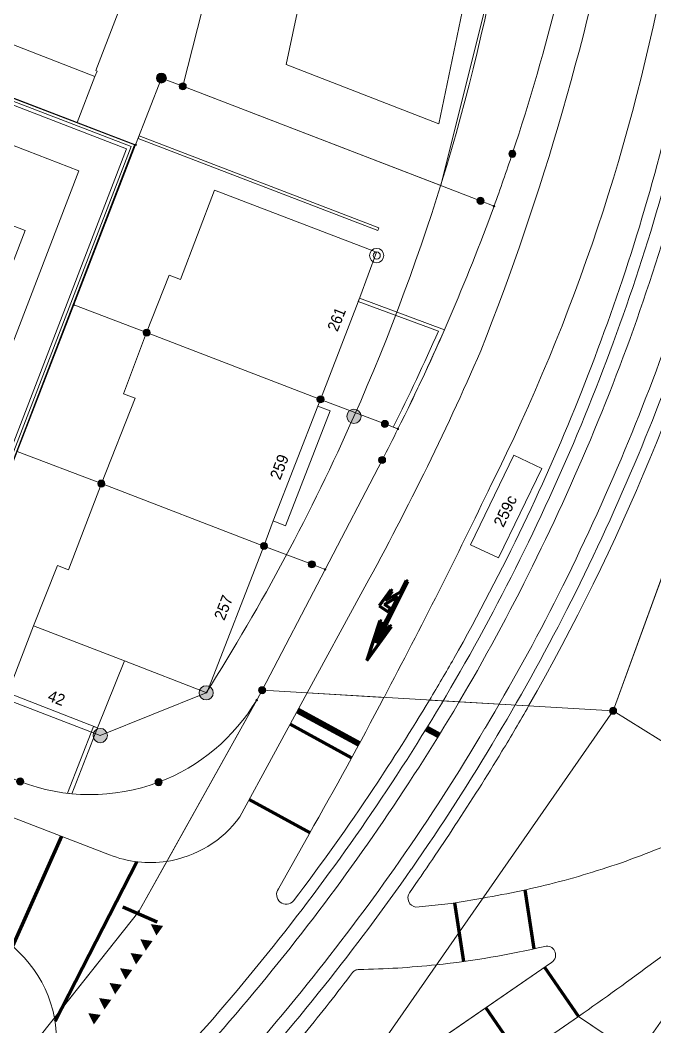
# Model space of a CAD drawing. Header units: metres. Extents: x 2683404 to 2684427, y 1250406 to 1251451.
# Drawn here: x 2683701.9 to 2683746.4, y 1250884.4 to 1250954.9 of the extents above; entities that cross this region are included whole.
import ezdxf

# ---------------------------------------------------------------- set-up
doc = ezdxf.new("R2010")
doc.units = ezdxf.units.M
doc.linetypes.add('AUSGEZOGEN', pattern=[0])
for name, color, linetype, lineweight in [('0__DEFAULT', 8, 'AUSGEZOGEN', 13), ('0__DEFAULT_1', 8, 'AUSGEZOGEN', 18), ('100__DAV-MARKIERUNG', 5, 'AUSGEZOGEN', 13), ('17__01973', 8, 'AUSGEZOGEN', 13), ('24__01225', 8, 'AUSGEZOGEN', 13), ('25__01221', 8, 'AUSGEZOGEN', 13), ('27__01236', 8, 'AUSGEZOGEN', 13), ('29__01211', 8, 'AUSGEZOGEN', 13), ('30__01234', 8, 'AUSGEZOGEN', 13), ('35__01219', 8, 'AUSGEZOGEN', 13), ('40__01653', 8, 'AUSGEZOGEN', 13), ('41__01657', 8, 'AUSGEZOGEN', 13), ('42__01651', 8, 'AUSGEZOGEN', 13), ('48__01611', 8, 'AUSGEZOGEN', 13), ('55__01313', 8, 'AUSGEZOGEN', 13), ('56__01321', 8, 'AUSGEZOGEN', 13), ('57__01323', 8, 'AUSGEZOGEN', 13), ('66__01334', 8, 'AUSGEZOGEN', 13), ('67__01311', 8, 'AUSGEZOGEN', 13), ('79__01161', 8, 'AUSGEZOGEN', 13), ('84__01940', 8, 'AUSGEZOGEN', 13), ('STANDARD', 7, 'AUSGEZOGEN', 13)]:
    doc.layers.add(name, color=color, linetype=linetype, lineweight=lineweight)
doc.styles.add('ARIAL', font='arial.ttf')

# ---------------------------------------------------------------- blocks, each defined once
blk = doc.blocks.new('COMPLEXOBJECT_0')
at = {"layer": '17__01973', "color": 8, "linetype": 'AUSGEZOGEN', "lineweight": 18, "transparency": 33554687}
for p in [(-2559.555, -316.718), (-2552.134, -313.727)]:
    blk.add_line(p, (-2552.134, -313.727), dxfattribs=at)
for centre, radius, start, end in [((-2677.035, -234.358), 147.967, 336.07389, 350.5881), ((-2677.135, -234.447), 148.022, 327.61569, 336.12112)]:
    blk.add_arc(centre, radius, start, end, dxfattribs=at)
blk = doc.blocks.new('COMPLEXOBJECT_12')
at = {"layer": '24__01225', "color": 8, "linetype": 'AUSGEZOGEN', "lineweight": 18, "transparency": 33554687}
for p, q in [((-2530.69, -275.986), (-2530.69, -275.986)), ((-2531.971, -279.646), (-2531.971, -279.646)), ((-2538.702, -295.247), (-2538.702, -295.247)), ((-2539.812, -297.427), (-2539.812, -297.427)), ((-2555.465, -319.987), (-2555.465, -319.987))]:
    blk.add_line(p, q, dxfattribs=at)
for points in [[(-2554.434, -256.01), (-2559.862, -270.155), (-2559.78, -270.189), (-2559.931, -270.561), (-2561.165, -273.78), (-2557.075, -275.348), (-2559.503, -281.627), (-2561.405, -286.548), (-2565.375, -296.818), (-2566.818, -300.549), (-2569.627, -299.453), (-2561.049, -277.174), (-2576.998, -271.021), (-2578.893, -275.906), (-2575.398, -277.265), (-2564.803, -281.346), (-2575.971, -310.374), (-2586.585, -306.314)], [(-2548.596, -314.232), (-2548.214, -313.547), (-2543.803, -305.087), (-2539.812, -297.427)]]:
    blk.add_lwpolyline(points, dxfattribs=at)
for centre, radius, start, end in [((-2670.119, -229.471), 146.983, 341.55069, 350.64861), ((-2677.026, -226.823), 154.373, 339.99033, 341.42958), ((-2670.097, -229.305), 147.013, 333.34954, 339.97521), ((-2663.542, -233.054), 139.474, 332.51349, 333.51846), ((-2560.283, -307.26), 13.608, 290.73277, 329.18127), ((-2560.252, -307.259), 13.599, 248.8131, 290.6081)]:
    blk.add_arc(centre, radius, start, end, dxfattribs=at)
blk = doc.blocks.new('COMPLEXOBJECT_22')
at = {"layer": '25__01221', "color": 8, "linetype": 'AUSGEZOGEN', "lineweight": 18, "transparency": 33554687}
for p, q in [((-2522.363, -282.966), (-2522.363, -282.966)), ((-2532.898, -289.784), (-2532.898, -289.784)), ((-2525.837, -292.646), (-2525.837, -292.646)), ((-2541.301, -306.823), (-2541.301, -306.823)), ((-2539.678, -314.046), (-2539.678, -314.046)), ((-2536.489, -314.231), (-2536.489, -314.231)), ((-2536.489, -314.231), (-2529.546, -314.637)), ((-2529.546, -314.637), (-2529.546, -314.637))]:
    blk.add_line(p, q, dxfattribs=at)
blk.add_lwpolyline([(-2541.301, -306.823), (-2545.057, -313.731), (-2539.678, -314.046)], dxfattribs=at)
for centre, radius, start, end in [((-2703.845, -222.074), 183.868, 338.39222, 349.45363), ((-2655.551, -237.487), 137.935, 333.45063, 349.62719), ((-2684.005, -232.229), 169.417, 342.57346, 346.08335), ((-2664.24, -237.774), 155.082, 330.28865, 344.54308), ((-2682.721, -230.88), 168.605, 338.51001, 342.00546), ((-2718.134, -209.024), 202.076, 331.05485, 336.44355), ((-2679.13, -231.142), 165.171, 334.6034, 338.13849), ((-2912.893, -116.5), 422.273, 332.10733, 334.37273), ((-2680.44, -229.57), 167.031, 330.69674, 334.30882), ((-2676.043, -230.441), 162.776, 329.01887, 330.20672)]:
    blk.add_arc(centre, radius, start, end, dxfattribs=at)
blk = doc.blocks.new('COMPLEXOBJECT_23')
at = {"layer": '25__01221', "color": 8, "linetype": 'AUSGEZOGEN', "lineweight": 18, "transparency": 33554687}
for p, q in [((-2554.898, -325.528), (-2548.596, -314.232)), ((-2555.465, -319.987), (-2555.465, -319.987)), ((-2558.897, -325.073), (-2558.897, -325.073)), ((-2554.898, -325.528), (-2554.898, -325.528))]:
    blk.add_line(p, q, dxfattribs=at)
blk.add_lwpolyline([(-2680.817, -278.051), (-2666.169, -283.697), (-2558.897, -325.073)], dxfattribs=at)
for centre, radius, start, end in [((-2560.283, -307.26), 13.608, 290.73277, 329.18127), ((-2560.252, -307.259), 13.599, 248.8131, 290.6081), ((-2556.053, -317.877), 7.738, 248.43529, 278.58249)]:
    blk.add_arc(centre, radius, start, end, dxfattribs=at)
blk = doc.blocks.new('COMPLEXOBJECT_24')
at = {"layer": '25__01221', "color": 8, "linetype": 'AUSGEZOGEN', "lineweight": 18, "transparency": 33554687}
for p, q in [((-2530.69, -275.986), (-2530.69, -275.986)), ((-2531.971, -279.646), (-2531.971, -279.646)), ((-2532.898, -289.784), (-2532.898, -289.784)), ((-2538.702, -295.247), (-2538.702, -295.247)), ((-2539.812, -297.427), (-2539.812, -297.427)), ((-2541.301, -306.823), (-2541.301, -306.823)), ((-2554.898, -325.528), (-2554.898, -325.528))]:
    blk.add_line(p, q, dxfattribs=at)
for points in [[(-2539.812, -297.427), (-2543.803, -305.087), (-2548.214, -313.547), (-2548.596, -314.232), (-2554.898, -325.528)], [(-2549.777, -322.414), (-2545.057, -313.731), (-2541.301, -306.823)]]:
    blk.add_lwpolyline(points, dxfattribs=at)
for centre, radius, start, end in [((-2670.119, -229.471), 146.983, 341.55069, 350.64861), ((-2703.845, -222.074), 183.868, 338.39222, 349.45363), ((-2677.026, -226.823), 154.373, 339.99033, 341.42958), ((-2670.097, -229.305), 147.013, 333.34954, 339.97521), ((-2718.134, -209.024), 202.076, 331.05485, 336.44355), ((-2663.542, -233.054), 139.474, 332.51349, 333.51846), ((-2556.051, -317.865), 7.749, 278.55207, 324.05419)]:
    blk.add_arc(centre, radius, start, end, dxfattribs=at)
blk = doc.blocks.new('COMPLEXOBJECT_25')
at = {"layer": '25__01221', "color": 8, "linetype": 'AUSGEZOGEN', "lineweight": 18, "transparency": 33554687}
for p, q in [((-2536.489, -314.231), (-2536.489, -314.231)), ((-2529.546, -314.637), (-2536.489, -314.231)), ((-2529.546, -314.637), (-2529.546, -314.637)), ((-2531.416, -317.824), (-2531.416, -317.824)), ((-2540.412, -320.427), (-2540.412, -320.427)), ((-2513.878, -321.528), (-2513.878, -321.528)), ((-2506.818, -327.346), (-2513.878, -321.528)), ((-2534.709, -323.03), (-2534.709, -323.03)), ((-2547.063, -327.445), (-2544.928, -323.615)), ((-2544.928, -323.615), (-2544.928, -323.615)), ((-2519.41, -324.215), (-2519.41, -324.215)), ((-2554.898, -325.528), (-2554.898, -325.528)), ((-2537.888, -327.727), (-2537.888, -327.727)), ((-2530.077, -327.59), (-2530.077, -327.59)), ((-2546.016, -328.29), (-2546.016, -328.29)), ((-2537.945, -328.352), (-2537.945, -328.352)), ((-2534.964, -328.471), (-2537.438, -328.732)), ((-2532.759, -328.107), (-2532.759, -328.107)), ((-2515.362, -328.44), (-2515.362, -328.44)), ((-2514.495, -328.469), (-2514.495, -328.469)), ((-2514.447, -329.247), (-2514.447, -329.247)), ((-2528.41, -331.482), (-2528.41, -331.482)), ((-2527.725, -331.786), (-2527.725, -331.786)), ((-2510.377, -331.356), (-2510.377, -331.356)), ((-2527.948, -332.608), (-2527.948, -332.608)), ((-2520.69, -332.525), (-2520.69, -332.525)), ((-2541.885, -333.313), (-2541.885, -333.313)), ((-2541.675, -333.159), (-2541.675, -333.159)), ((-2541.433, -333.102), (-2541.433, -333.102)), ((-2536.002, -332.771), (-2536.002, -332.771)), ((-2562.765, -336.477), (-2562.765, -336.477)), ((-2538.83, -345.193), (-2526.056, -336.392)), ((-2526.056, -336.392), (-2526.056, -336.392)), ((-2514.837, -336.93), (-2514.837, -336.93)), ((-2545.201, -337.537), (-2545.201, -337.537)), ((-2546.414, -338.997), (-2546.414, -338.997)), ((-2521.974, -339.138), (-2521.974, -339.138)), ((-2524.15, -342.373), (-2524.15, -342.373)), ((-2543.19, -343.108), (-2543.19, -343.108)), ((-2518.943, -342.728), (-2518.943, -342.728)), ((-2564.885, -343.914), (-2565.811, -359.345)), ((-2564.885, -343.914), (-2564.885, -343.914)), ((-2538.83, -345.193), (-2538.83, -345.193)), ((-2528.058, -348.803), (-2528.058, -348.803)), ((-2556.269, -349.626), (-2556.269, -349.626)), ((-2554.259, -351.348), (-2554.259, -351.348)), ((-2548.529, -352.214), (-2548.529, -352.214)), ((-2523.038, -358.56), (-2518.877, -351.889)), ((-2518.877, -351.889), (-2518.877, -351.889)), ((-2561.198, -354.58), (-2561.198, -354.58)), ((-2531.311, -355.062), (-2531.311, -355.062)), ((-2563.725, -357.146), (-2563.725, -357.146)), ((-2555.754, -357.929), (-2555.754, -357.929)), ((-2554.562, -357.427), (-2554.562, -357.427)), ((-2523.038, -358.56), (-2523.038, -358.56)), ((-2565.811, -359.345), (-2565.811, -359.345)), ((-2564.941, -360.291), (-2564.941, -360.291)), ((-2564.941, -360.291), (-2560.268, -361.683)), ((-2528.652, -361.767), (-2528.652, -361.767)), ((-2538.009, -368.056), (-2538.009, -368.056)), ((-2537.539, -368.626), (-2537.539, -368.626)), ((-2536.823, -368.177), (-2536.823, -368.177)), ((-2532.312, -369.106), (-2532.312, -369.106)), ((-2533.254, -371.934), (-2533.254, -371.934))]:
    blk.add_line(p, q, dxfattribs=at)
for points in [[(-2539.678, -314.046), (-2545.057, -313.731), (-2549.777, -322.414)], [(-2554.898, -325.528), (-2556.855, -329.037), (-2562.765, -336.477)], [(-2527.948, -332.608), (-2539.951, -340.877), (-2542.666, -342.747), (-2543.19, -343.108)], [(-2553.482, -357.103), (-2552.266, -356.158), (-2547.402, -352.379), (-2548.529, -352.214)], [(-2538.009, -368.056), (-2537.793, -367.107), (-2542.155, -366.34), (-2542.313, -367.282), (-2544.561, -369.682), (-2544.532, -370.146), (-2533.254, -371.934)]]:
    blk.add_lwpolyline(points, dxfattribs=at)
for centre, radius, start, end in [((-2797.074, -179.052), 290.647, 330.1729, 332.32464), ((-2672.72, -232.317), 158.962, 326.33828, 328.98179), ((-2670.061, -234.331), 161.845, 328.94327, 330.25143), ((-2698.196, -215.973), 195.421, 326.78196, 328.58811), ((-2666.227, -236.687), 151.135, 322.69178, 326.35289), ((-2538.935, -276.98), 51.111, 292.45755, 299.35594), ((-2556.051, -317.865), 7.749, 278.55207, 324.05419), ((-2695.316, -217.753), 192.036, 325.06314, 326.7554), ((-2542.322, -270.314), 58.569, 287.47343, 293.02912), ((-2542.348, -270.288), 58.601, 282.08698, 287.48989), ((-2546.527, -327.852), 0.673, 142.75372, 319.43451), ((-2537.358, -328.091), 0.642, 145.55272, 204.02536), ((-2551.647, -222.907), 106.882, 280.17876, 281.643), ((-2426.993, -401.778), 109.143, 137.00249, 139.8174), ((-2537.355, -328.093), 0.644, 203.68409, 262.61228), ((-2548.082, -242.146), 87.316, 278.64055, 280.10707), ((-2657.362, -148.749), 229.026, 306.63771, 308.31736), ((-2514.943, -328.885), 0.611, 42.86919, 133.2993), ((-2514.946, -328.887), 0.615, 324.19731, 42.86365), ((-2407.032, -418.782), 139.838, 140.18731, 143.38696), ((-2542.606, -270.873), 62.25, 276.08985, 283.18218), ((-2528.266, -332.082), 0.617, 28.64536, 103.49176), ((-2528.268, -332.08), 0.617, 301.17205, 28.47112), ((-2418.121, -409.746), 121.062, 139.64565, 143.02471), ((-2656.546, -149.663), 227.805, 304.94655, 306.61016), ((-2645.522, -255.368), 129.676, 320.6803, 323.05318), ((-2541.416, -333.733), 0.63, 114.32697, 138.1807), ((-2541.406, -333.758), 0.656, 92.33434, 114.17309), ((-2542.431, -272.013), 61.097, 270.93555, 276.03976), ((-2406.414, -419.27), 140.625, 143.37768, 145.26176), ((-2571.231, -338.084), 8.617, 317.42855, 10.74987), ((-2417.152, -410.461), 122.267, 143.02992, 146.35972), ((-2654.019, -248.363), 140.689, 319.89294, 320.66597), ((-2632.936, -266.057), 113.165, 319.28509, 319.86836), ((-2404.656, -420.4), 142.713, 145.29088, 146.85618), ((-2643.255, -257.404), 126.631, 316.67983, 319.36298), ((-2432.596, -402.42), 109.488, 146.74059, 150.67894), ((-2402.975, -543.017), 244.18, 125.0456, 128.28397), ((-2512.206, -347.298), 8.141, 145.85404, 169.92902), ((-2858.09, -54.068), 422.433, 315.60066, 316.60654), ((-2417.706, -522.913), 215.071, 124.27628, 125.84341), ((-2512.197, -347.299), 8.15, 169.92795, 192.96001), ((-2421.162, -517.92), 208.999, 125.87677, 127.54703), ((-2432.941, -402.213), 109.087, 150.68489, 154.39046), ((-2857.234, -55.109), 421.094, 314.6695, 315.62037), ((-2512.182, -347.161), 8.197, 193.88154, 215.23123), ((-2403.494, -542.282), 243.282, 128.29544, 131.57689), ((-2431.813, -484.526), 183.375, 134.8761, 136.00138), ((-2426.627, -406.739), 116.744, 153.72707, 157.20993), ((-2440.869, -475.778), 170.784, 136.00216, 137.01904), ((-2550.667, -368.45), 11.691, 103.93526, 109.46323), ((-2480.345, -453.196), 121.5, 128.36367, 131.13252), ((-2550.747, -368.152), 11.383, 109.58122, 116.09468), ((-2522.749, -365.584), 7.029, 92.35782, 147.11656), ((-2427.104, -406.626), 116.261, 157.1701, 160.68802), ((-2493.802, -383.729), 41.193, 147.78139, 159.20724), ((-2537.409, -368.04), 0.6, 181.52157, 257.49378), ((-2537.408, -368.04), 0.601, 257.36836, 346.81488), ((-2487.149, -385.721), 48.123, 159.80244, 163.35197)]:
    blk.add_arc(centre, radius, start, end, dxfattribs=at)
blk = doc.blocks.new('COMPLEXOBJECT_26')
at = {"layer": '27__01236', "color": 8, "linetype": 'AUSGEZOGEN', "lineweight": 18, "transparency": 33554687}
for p, q in [((-2520.69, -332.525), (-2520.69, -332.525)), ((-2526.056, -336.392), (-2526.056, -336.392)), ((-2526.056, -336.392), (-2521.974, -339.138))]:
    blk.add_line(p, q, dxfattribs=at)
for centre, radius, start, end in [((-2657.362, -148.749), 229.026, 306.63771, 308.31736), ((-2514.943, -328.885), 0.611, 42.86919, 133.2993), ((-2514.946, -328.887), 0.615, 324.19731, 42.86365), ((-2407.032, -418.782), 139.838, 140.18731, 143.38696), ((-2656.546, -149.663), 227.805, 304.94655, 306.61016), ((-2406.414, -419.27), 140.625, 143.37768, 145.26176)]:
    blk.add_arc(centre, radius, start, end, dxfattribs=at)
blk = doc.blocks.new('COMPLEXOBJECT_27')
at = {"layer": '27__01236', "color": 8, "linetype": 'AUSGEZOGEN', "lineweight": 18, "transparency": 33554687}
for p, q in [((-2528.41, -331.482), (-2528.41, -331.482)), ((-2527.725, -331.786), (-2527.725, -331.786)), ((-2539.951, -340.877), (-2527.948, -332.608)), ((-2527.948, -332.608), (-2527.948, -332.608)), ((-2541.885, -333.313), (-2541.885, -333.313)), ((-2541.675, -333.159), (-2541.675, -333.159)), ((-2541.433, -333.102), (-2541.433, -333.102)), ((-2536.002, -332.771), (-2536.002, -332.771)), ((-2545.201, -337.537), (-2545.201, -337.537)), ((-2545.201, -337.537), (-2539.951, -340.877))]:
    blk.add_line(p, q, dxfattribs=at)
for centre, radius, start, end in [((-2542.606, -270.873), 62.25, 276.08985, 283.18218), ((-2528.266, -332.082), 0.617, 28.64536, 103.49176), ((-2528.268, -332.08), 0.617, 301.17205, 28.47112), ((-2645.522, -255.368), 129.676, 320.6803, 323.05318), ((-2541.416, -333.733), 0.63, 114.32697, 138.1807), ((-2541.406, -333.758), 0.656, 92.33434, 114.17309), ((-2542.431, -272.013), 61.097, 270.93555, 276.03976)]:
    blk.add_arc(centre, radius, start, end, dxfattribs=at)
blk = doc.blocks.new('COMPLEXOBJECT_28')
at = {"layer": '25__01221', "color": 8, "linetype": 'AUSGEZOGEN', "lineweight": 18, "transparency": 33554687}
for p, q in [((-2521.974, -339.138), (-2521.974, -339.138)), ((-2538.83, -345.193), (-2538.83, -345.193)), ((-2528.058, -348.803), (-2528.058, -348.803)), ((-2548.529, -352.214), (-2548.529, -352.214)), ((-2531.311, -355.062), (-2531.311, -355.062)), ((-2555.754, -357.929), (-2555.754, -357.929)), ((-2554.562, -357.427), (-2554.562, -357.427)), ((-2538.009, -368.056), (-2538.009, -368.056)), ((-2537.539, -368.626), (-2537.539, -368.626)), ((-2536.823, -368.177), (-2536.823, -368.177))]:
    blk.add_line(p, q, dxfattribs=at)
for points in [[(-2521.974, -339.138), (-2526.056, -336.392), (-2538.83, -345.193)], [(-2548.529, -352.214), (-2547.402, -352.379), (-2552.266, -356.158), (-2553.482, -357.103)], [(-2560.268, -361.683), (-2556.821, -362.71), (-2547.234, -369.717), (-2544.532, -370.146), (-2544.561, -369.682), (-2542.313, -367.282), (-2542.155, -366.34), (-2537.793, -367.107), (-2538.009, -368.056)]]:
    blk.add_lwpolyline(points, dxfattribs=at)
for centre, radius, start, end in [((-2404.656, -420.4), 142.713, 145.29088, 146.85618), ((-2432.596, -402.42), 109.488, 146.74059, 150.67894), ((-2417.706, -522.913), 215.071, 124.27628, 125.84341), ((-2421.162, -517.92), 208.999, 125.87677, 127.54703), ((-2432.941, -402.213), 109.087, 150.68489, 154.39046), ((-2426.627, -406.739), 116.744, 153.72707, 157.20993), ((-2550.667, -368.45), 11.691, 103.93526, 109.46323), ((-2480.345, -453.196), 121.5, 128.36367, 131.13252), ((-2550.747, -368.152), 11.383, 109.58122, 116.09468), ((-2427.104, -406.626), 116.261, 157.1701, 160.68802), ((-2537.409, -368.04), 0.6, 181.52157, 257.49378), ((-2537.408, -368.04), 0.601, 257.36836, 346.81488)]:
    blk.add_arc(centre, radius, start, end, dxfattribs=at)
blk = doc.blocks.new('COMPLEXOBJECT_35')
at = {"layer": '25__01221', "color": 8, "linetype": 'AUSGEZOGEN', "lineweight": 18, "transparency": 33554687}
for p, q in [((-2522.363, -282.966), (-2522.363, -282.966)), ((-2525.837, -292.646), (-2525.837, -292.646)), ((-2539.678, -314.046), (-2539.678, -314.046)), ((-2536.489, -314.231), (-2536.489, -314.231)), ((-2540.412, -320.427), (-2540.412, -320.427)), ((-2544.928, -323.615), (-2547.063, -327.445)), ((-2544.928, -323.615), (-2544.928, -323.615)), ((-2547.063, -327.445), (-2547.063, -327.445)), ((-2546.016, -328.29), (-2546.016, -328.29))]:
    blk.add_line(p, q, dxfattribs=at)
for centre, radius, start, end in [((-2655.551, -237.487), 137.935, 333.45063, 349.62719), ((-2684.005, -232.229), 169.417, 342.57346, 346.08335), ((-2682.721, -230.88), 168.605, 338.51001, 342.00546), ((-2679.13, -231.142), 165.171, 334.6034, 338.13849), ((-2912.893, -116.5), 422.273, 332.10733, 334.37273), ((-2680.44, -229.57), 167.031, 330.69674, 334.30882), ((-2676.043, -230.441), 162.776, 329.01887, 330.20672), ((-2797.074, -179.052), 290.647, 330.1729, 332.32464), ((-2672.72, -232.317), 158.962, 326.33828, 328.98179), ((-2666.227, -236.687), 151.135, 322.69178, 326.35289), ((-2546.527, -327.852), 0.673, 142.75372, 319.43451)]:
    blk.add_arc(centre, radius, start, end, dxfattribs=at)
blk = doc.blocks.new('COMPLEXOBJECT_41')
at = {"layer": '25__01221', "color": 8, "linetype": 'AUSGEZOGEN', "lineweight": 18, "transparency": 33554687}
for p, q in [((-2558.897, -325.073), (-2558.897, -325.073)), ((-2554.898, -325.528), (-2554.898, -325.528)), ((-2562.765, -336.477), (-2562.765, -336.477))]:
    blk.add_line(p, q, dxfattribs=at)
for points in [[(-2558.897, -325.073), (-2666.169, -283.697), (-2680.817, -278.051)], [(-2562.765, -336.477), (-2556.855, -329.037), (-2554.898, -325.528)]]:
    blk.add_lwpolyline(points, dxfattribs=at)
for centre, radius, start, end in [((-2556.053, -317.877), 7.738, 248.43529, 278.58249), ((-2571.233, -338.085), 8.619, 10.75459, 67.02077)]:
    blk.add_arc(centre, radius, start, end, dxfattribs=at)
blk = doc.blocks.new('COMPLEXOBJECT_42')
at = {"layer": '25__01221', "color": 8, "linetype": 'AUSGEZOGEN', "lineweight": 18, "transparency": 33554687}
for p, q in [((-2529.546, -314.637), (-2529.546, -314.637)), ((-2531.416, -317.824), (-2531.416, -317.824)), ((-2534.709, -323.03), (-2534.709, -323.03)), ((-2537.888, -327.727), (-2537.888, -327.727)), ((-2530.077, -327.59), (-2530.077, -327.59)), ((-2537.945, -328.352), (-2537.945, -328.352)), ((-2537.438, -328.732), (-2534.964, -328.471)), ((-2532.759, -328.107), (-2532.759, -328.107)), ((-2537.438, -328.732), (-2537.438, -328.732))]:
    blk.add_line(p, q, dxfattribs=at)
blk.add_lwpolyline([(-2513.878, -321.528), (-2516.271, -319.556), (-2523.632, -314.982), (-2518.69, -301.445)], dxfattribs=at)
for centre, radius, start, end in [((-2664.24, -237.774), 155.082, 330.28865, 344.54308), ((-2670.061, -234.331), 161.845, 328.94327, 330.25143), ((-2698.196, -215.973), 195.421, 326.78196, 328.58811), ((-2695.316, -217.753), 192.036, 325.06314, 326.7554), ((-2542.322, -270.314), 58.569, 287.47343, 293.02912), ((-2542.348, -270.288), 58.601, 282.08698, 287.48989), ((-2537.358, -328.091), 0.642, 145.55272, 204.02536), ((-2551.647, -222.907), 106.882, 280.17876, 281.643), ((-2537.355, -328.093), 0.644, 203.68409, 262.61228), ((-2548.082, -242.146), 87.316, 278.64055, 280.10707)]:
    blk.add_arc(centre, radius, start, end, dxfattribs=at)
blk = doc.blocks.new('COMPLEXOBJECT_49')
at = {"layer": '25__01221', "color": 8, "linetype": 'AUSGEZOGEN', "lineweight": 18, "transparency": 33554687}
blk.add_line((-2562.765, -336.477), (-2562.765, -336.477), dxfattribs=at)
for centre, radius, start, end in [((-2571.233, -338.085), 8.619, 10.75459, 67.02077), ((-2571.231, -338.084), 8.617, 317.42855, 10.74987)]:
    blk.add_arc(centre, radius, start, end, dxfattribs=at)
blk = doc.blocks.new('COMPLEXOBJECT_50')
at = {"layer": '30__01234', "color": 8, "linetype": 'AUSGEZOGEN', "lineweight": 18, "transparency": 33554687}
for points in [[(-2561.165, -273.78), (-2559.931, -270.561), (-2571.698, -265.998), (-2571.589, -265.676), (-2571.519, -265.701), (-2566.135, -251.541), (-2566.199, -251.521), (-2566.006, -251.075), (-2564.874, -247.765), (-2564.392, -247.973), (-2557.324, -250.697), (-2554.184, -239.397), (-2542.463, -235.776), (-2546.322, -223.447)], [(-2570.77, -248.468), (-2584.241, -283.528), (-2591.633, -302.753), (-2590.698, -303.106), (-2591.228, -304.482), (-2590.237, -304.865), (-2590.177, -304.691), (-2580.534, -279.71), (-2576.887, -281.13), (-2575.398, -277.265), (-2578.893, -275.906), (-2576.998, -271.021), (-2561.049, -277.174), (-2569.627, -299.453), (-2566.818, -300.549), (-2565.375, -296.818), (-2561.405, -286.548), (-2559.503, -281.627), (-2557.075, -275.348), (-2561.165, -273.78)]]:
    blk.add_lwpolyline(points, dxfattribs=at)
blk = doc.blocks.new('COMPLEXOBJECT_77')
at = {"layer": '24__01225', "color": 8, "linetype": 'AUSGEZOGEN', "lineweight": 18, "transparency": 33554687}
blk.add_lwpolyline([(-2518.69, -301.445), (-2523.632, -314.982), (-2516.271, -319.556), (-2489.335, -296.123), (-2491.314, -293.773), (-2492.064, -293.503), (-2487.854, -289.843)], dxfattribs=at)
blk = doc.blocks.new('COMPLEXOBJECT_82')
at = {"layer": '48__01611', "color": 8, "linetype": 'AUSGEZOGEN', "lineweight": 18, "transparency": 33554687}
blk.add_line((-2555.465, -319.987), (-2555.465, -319.987), dxfattribs=at)
blk.add_lwpolyline([(-2567.095, -341.927), (-2556.855, -329.037), (-2548.596, -314.232)], dxfattribs=at)
for centre, radius, start, end in [((-2560.274, -307.271), 13.595, 290.71372, 329.20031), ((-2560.252, -307.259), 13.599, 248.8131, 290.6081)]:
    blk.add_arc(centre, radius, start, end, dxfattribs=at)
blk = doc.blocks.new('COMPLEXOBJECT_83')
at = {"layer": '48__01611', "color": 8, "linetype": 'AUSGEZOGEN', "lineweight": 18, "transparency": 33554687}
for p, q in [((-2573.126, -316.878), (-2565.166, -319.938)), ((-2555.465, -319.987), (-2555.465, -319.987))]:
    blk.add_line(p, q, dxfattribs=at)
blk.add_lwpolyline([(-2548.596, -314.232), (-2548.214, -313.547), (-2543.803, -305.087), (-2544.733, -304.727), (-2548.084, -303.447), (-2559.475, -299.078), (-2565.375, -296.818), (-2572.764, -315.917), (-2573.126, -316.878)], dxfattribs=at)
for centre, radius, start, end in [((-2560.274, -307.271), 13.595, 290.71372, 329.20031), ((-2560.252, -307.259), 13.599, 248.8131, 290.6081)]:
    blk.add_arc(centre, radius, start, end, dxfattribs=at)
blk = doc.blocks.new('COMPLEXOBJECT_84')
at = {"layer": '48__01611', "color": 8, "linetype": 'AUSGEZOGEN', "lineweight": 18, "transparency": 33554687}
for p, q in [((-2530.69, -275.986), (-2530.69, -275.986)), ((-2531.971, -279.646), (-2531.971, -279.646)), ((-2538.702, -295.247), (-2538.702, -295.247)), ((-2539.812, -297.427), (-2543.803, -305.087)), ((-2539.812, -297.427), (-2539.812, -297.427))]:
    blk.add_line(p, q, dxfattribs=at)
blk.add_lwpolyline([(-2543.803, -305.087), (-2548.214, -313.547), (-2523.632, -314.982), (-2518.69, -301.445)], dxfattribs=at)
for centre, radius, start, end in [((-2670.119, -229.471), 146.983, 341.55069, 350.64861), ((-2677.026, -226.823), 154.373, 339.99033, 341.42958), ((-2670.097, -229.305), 147.013, 333.34954, 339.97521), ((-2663.542, -233.054), 139.474, 332.51349, 333.51846)]:
    blk.add_arc(centre, radius, start, end, dxfattribs=at)
blk = doc.blocks.new('COMPLEXOBJECT_86')
at = {"layer": '48__01611', "color": 8, "linetype": 'AUSGEZOGEN', "lineweight": 18, "transparency": 33554687}
for p, q in [((-2527.534, -365.787), (-2527.534, -365.787)), ((-2530.774, -372.327), (-2530.774, -372.327))]:
    blk.add_line(p, q, dxfattribs=at)
for points in [[(-2527.534, -365.787), (-2526.074, -363.427), (-2515.282, -346.126), (-2504.66, -329.125), (-2516.271, -319.556), (-2523.632, -314.982), (-2556.821, -362.71)], [(-2556.821, -362.71), (-2547.234, -369.717), (-2530.774, -372.327)]]:
    blk.add_lwpolyline(points, dxfattribs=at)
blk.add_arc((-2496.212, -385.377), 36.944, 147.97679, 159.31439, dxfattribs=at)
blk = doc.blocks.new('COMPLEXOBJECT_93')
at = {"layer": '48__01611', "color": 8, "linetype": 'AUSGEZOGEN', "lineweight": 18, "transparency": 33554687}
for q in [(-2523.632, -314.982), (-2518.69, -301.445)]:
    blk.add_line((-2518.69, -301.445), q, dxfattribs=at)
blk.add_lwpolyline([(-2523.632, -314.982), (-2516.271, -319.556), (-2489.335, -296.123), (-2491.314, -293.773), (-2492.064, -293.503), (-2496.836, -291.824), (-2513.028, -286.115)], dxfattribs=at)
blk.add_arc((-2677.239, -234.176), 172.229, 337.00942, 342.44806, dxfattribs=at)
blk = doc.blocks.new('COMPLEXOBJECT_94')
at = {"layer": '48__01611', "color": 8, "linetype": 'AUSGEZOGEN', "lineweight": 18, "transparency": 33554687}
for p, q in [((-2525.089, -253.354), (-2522.613, -238.236)), ((-2525.089, -253.354), (-2525.089, -253.354)), ((-2530.69, -275.986), (-2530.69, -275.986))]:
    blk.add_line(p, q, dxfattribs=at)
blk.add_lwpolyline([(-2522.613, -238.236), (-2527.561, -237.424), (-2540.813, -235.266), (-2542.463, -235.776), (-2554.184, -239.397), (-2557.324, -250.697), (-2549.323, -253.777), (-2553.774, -271.257), (-2532.915, -279.273), (-2531.971, -279.646)], dxfattribs=at)
for centre, radius, start, end in [((-2670.119, -229.471), 146.983, 341.55069, 350.64861), ((-2677.026, -226.823), 154.373, 339.99033, 341.42958)]:
    blk.add_arc(centre, radius, start, end, dxfattribs=at)
blk = doc.blocks.new('COMPLEXOBJECT_97')
at = {"layer": '48__01611', "color": 8, "linetype": 'AUSGEZOGEN', "lineweight": 18, "transparency": 33554687}
for p, q in [((-2531.971, -279.646), (-2532.915, -279.273)), ((-2531.971, -279.646), (-2531.971, -279.646)), ((-2538.702, -295.247), (-2538.702, -295.247))]:
    blk.add_line(p, q, dxfattribs=at)
blk.add_lwpolyline([(-2532.915, -279.273), (-2553.774, -271.257), (-2555.274, -270.677), (-2557.075, -275.348), (-2561.405, -286.548), (-2556.304, -288.508), (-2544.123, -293.177), (-2539.612, -294.897), (-2538.702, -295.247)], dxfattribs=at)
blk.add_arc((-2670.097, -229.305), 147.013, 333.34954, 339.97521, dxfattribs=at)
blk = doc.blocks.new('COMPLEXOBJECT_98')
at = {"layer": '48__01611', "color": 8, "linetype": 'AUSGEZOGEN', "lineweight": 18, "transparency": 33554687}
blk.add_line((-2538.702, -295.247), (-2538.702, -295.247), dxfattribs=at)
blk.add_lwpolyline([(-2538.702, -295.247), (-2539.612, -294.897), (-2544.123, -293.177), (-2556.304, -288.508), (-2561.405, -286.548), (-2565.375, -296.818), (-2559.475, -299.078), (-2548.084, -303.447), (-2544.733, -304.727), (-2543.803, -305.087), (-2539.812, -297.427)], dxfattribs=at)
blk.add_arc((-2663.542, -233.054), 139.474, 332.51349, 333.51846, dxfattribs=at)
blk = doc.blocks.new('COMPLEXOBJECT_114')
at = {"layer": '48__01611', "color": 8, "linetype": 'AUSGEZOGEN', "lineweight": 18, "transparency": 33554687}
blk.add_lwpolyline([(-2556.821, -362.71), (-2523.632, -314.982), (-2548.214, -313.547), (-2548.596, -314.232), (-2556.855, -329.037), (-2567.095, -341.927)], dxfattribs=at)
blk = doc.blocks.new('COMPLEXOBJECT_130')
at = {"layer": '55__01313', "color": 8, "linetype": 'AUSGEZOGEN', "lineweight": 18, "transparency": 33554687}
for p, q in [((-2535.87, -288.41), (-2535.87, -288.41)), ((-2539.03, -295.121), (-2539.03, -295.121)), ((-2539.03, -295.121), (-2538.702, -295.247))]:
    blk.add_line(p, q, dxfattribs=at)
blk.add_lwpolyline([(-2535.441, -288.303), (-2541.392, -286.098), (-2541.483, -286.331), (-2535.87, -288.41)], dxfattribs=at)
for centre, radius, start, end in [((-2669.933, -229.381), 146.833, 333.34765, 336.34153), ((-2671.811, -228.5), 148.557, 333.35512, 336.21632)]:
    blk.add_arc(centre, radius, start, end, dxfattribs=at)
blk = doc.blocks.new('HFP3_C14__W1__S0_')
at = {"layer": '0__DEFAULT', "color": 8, "linetype": 'AUSGEZOGEN', "lineweight": 18, "transparency": 33554687}
for radius in [10000, 5000]:
    blk.add_circle((0, 0), radius, dxfattribs=at)
blk = doc.blocks.new('COMPLEXOBJECT_133')
at = {"layer": '84__01940', "color": 8, "linetype": 'AUSGEZOGEN', "lineweight": 18, "transparency": 33554687}
blk.add_lwpolyline([(-2498.752, -192.01), (-2501.939, -211.271), (-2498.999, -211.761), (-2503.789, -240.758), (-2522.613, -238.236), (-2527.561, -237.424), (-2540.813, -235.266), (-2542.463, -235.776), (-2554.184, -239.397), (-2557.324, -250.697), (-2549.323, -253.777), (-2553.774, -271.257), (-2555.274, -270.677), (-2557.075, -275.348), (-2561.405, -286.548), (-2565.375, -296.818), (-2572.764, -315.917), (-2573.126, -316.878), (-2580.957, -326.702), (-2570.126, -330.868)], dxfattribs=at)
blk = doc.blocks.new('COMPLEXOBJECT_143')
at = {"layer": '66__01334', "color": 8, "linetype": 'AUSGEZOGEN', "lineweight": 18, "transparency": 33554687}
for p, q in [((-2537.764, -326.08), (-2537.763, -326.079)), ((-2537.764, -326.08), (-2537.764, -326.08)), ((-2537.763, -326.079), (-2537.763, -326.079)), ((-2543.853, -334.23), (-2543.853, -334.23))]:
    blk.add_line(p, q, dxfattribs=at)
for centre, radius, start, end in [((-2663.234, -238.765), 152.862, 325.16665, 329.33869), ((-2675.332, -229.651), 167.999, 321.50119, 324.97142), ((-2660.251, -241.666), 148.717, 317.28247, 321.50698)]:
    blk.add_arc(centre, radius, start, end, dxfattribs=at)
blk = doc.blocks.new('COMPLEXOBJECT_144')
at = {"layer": '66__01334', "color": 8, "linetype": 'AUSGEZOGEN', "lineweight": 18, "transparency": 33554687}
for p, q in [((-2538.583, -325.507), (-2538.583, -325.507)), ((-2544.636, -333.608), (-2544.636, -333.608))]:
    blk.add_line(p, q, dxfattribs=at)
for centre, radius, start, end in [((-2663.234, -238.765), 151.862, 325.16697, 329.33869), ((-2675.332, -229.651), 166.999, 321.50115, 324.97113), ((-2660.251, -241.666), 147.717, 317.28307, 321.50698)]:
    blk.add_arc(centre, radius, start, end, dxfattribs=at)
blk = doc.blocks.new('COMPLEXOBJECT_145')
at = {"layer": '66__01334', "color": 8, "linetype": 'AUSGEZOGEN', "lineweight": 18, "transparency": 33554687}
for p, q in [((-2552.111, -337.074), (-2552.111, -337.074)), ((-2559.899, -345.598), (-2559.899, -345.598)), ((-2572.638, -359.725), (-2572.637, -359.724)), ((-2572.638, -359.725), (-2572.638, -359.725)), ((-2572.637, -359.724), (-2572.637, -359.724)), ((-2578.875, -367.419), (-2578.875, -367.419))]:
    blk.add_line(p, q, dxfattribs=at)
for centre, radius, start, end in [((-2671.803, -232.319), 159.059, 318.80737, 322.61459), ((-2887.774, -38.214), 449.43, 316.84753, 318.31948), ((-2008.423, -863.521), 756.551, 136.797048, 137.489112), ((-2414.647, -491.883), 205.977, 137.33757, 140.08745), ((-2274.989, -607.388), 387.21, 140.2374, 141.70301), ((-6819.097, 2985.069), 5405.429, 321.598581, 321.668708)]:
    blk.add_arc(centre, radius, start, end, dxfattribs=at)
blk = doc.blocks.new('COMPLEXOBJECT_147')
at = {"layer": '66__01334', "color": 8, "linetype": 'AUSGEZOGEN', "lineweight": 18, "transparency": 33554687}
for p, q in [((-2539.497, -320.581), (-2539.498, -320.582)), ((-2539.498, -320.582), (-2539.498, -320.582)), ((-2539.497, -320.581), (-2539.497, -320.581))]:
    blk.add_line(p, q, dxfattribs=at)
for centre, radius, start, end in [((-2662.508, -238.735), 147.751, 326.36193, 330.42378), ((-2665.134, -237.361), 150.699, 322.59842, 326.47972)]:
    blk.add_arc(centre, radius, start, end, dxfattribs=at)
blk = doc.blocks.new('COMPLEXOBJECT_148')
at = {"layer": '66__01334', "color": 8, "linetype": 'AUSGEZOGEN', "lineweight": 18, "transparency": 33554687}
for p, q in [((-2551.361, -337.736), (-2551.363, -337.738)), ((-2551.36, -337.734), (-2551.361, -337.736)), ((-2551.36, -337.734), (-2551.36, -337.734)), ((-2559.17, -346.282), (-2559.17, -346.282)), ((-2559.169, -346.282), (-2559.17, -346.282)), ((-2565.378, -352.973), (-2565.379, -352.974)), ((-2565.379, -352.974), (-2565.379, -352.974)), ((-2571.869, -360.365), (-2571.869, -360.365)), ((-2578.09, -368.039), (-2578.09, -368.039)), ((-2578.09, -368.039), (-2578.09, -368.039)), ((-2578.09, -368.039), (-2578.09, -368.039))]:
    blk.add_line(p, q, dxfattribs=at)
for centre, radius, start, end in [((-2671.803, -232.319), 160.059, 318.8066, 322.61459), ((-2887.774, -38.214), 450.43, 316.8475, 318.31975), ((-2008.423, -863.521), 755.551, 136.797032, 137.489163), ((-2414.647, -491.883), 204.977, 137.33738, 140.08726), ((-2274.989, -607.388), 386.21, 140.2375, 141.70301), ((-6819.097, 2985.069), 5406.429, 321.598581, 321.668711)]:
    blk.add_arc(centre, radius, start, end, dxfattribs=at)
blk = doc.blocks.new('COMPLEXOBJECT_150')
at = {"layer": '66__01334', "color": 8, "linetype": 'AUSGEZOGEN', "lineweight": 18, "transparency": 33554687}
for centre, radius, start, end in [((-2662.508, -238.735), 148.751, 326.36213, 330.42378), ((-2665.134, -237.361), 151.699, 322.59842, 326.47953)]:
    blk.add_arc(centre, radius, start, end, dxfattribs=at)
blk = doc.blocks.new('COMPLEXOBJECT_151')
at = {"layer": '66__01334', "color": 8, "linetype": 'AUSGEZOGEN', "lineweight": 18, "transparency": 33554687}
blk.add_line((-2522.799, -296.721), (-2522.799, -296.721), dxfattribs=at)
for centre, radius, start, end in [((-2671.974, -234.629), 161.581, 337.40112, 341.13953), ((-2681.851, -229.839), 172.541, 333.49017, 337.19307), ((-2666.586, -236.325), 155.99, 329.19586, 333.11918)]:
    blk.add_arc(centre, radius, start, end, dxfattribs=at)
blk = doc.blocks.new('COMPLEXOBJECT_153')
at = {"layer": '66__01334', "color": 8, "linetype": 'AUSGEZOGEN', "lineweight": 18, "transparency": 33554687}
for p, q in [((-2518.122, -287.185), (-2518.122, -287.185)), ((-2518.122, -287.186), (-2518.122, -287.185)), ((-2518.122, -287.186), (-2518.122, -287.186)), ((-2521.877, -297.106), (-2521.877, -297.106)), ((-2521.877, -297.108), (-2521.877, -297.106)), ((-2521.877, -297.108), (-2521.877, -297.108)), ((-2526.558, -307.304), (-2526.557, -307.303)), ((-2526.558, -307.304), (-2526.558, -307.304)), ((-2526.557, -307.303), (-2526.557, -307.301))]:
    blk.add_line(p, q, dxfattribs=at)
for centre, radius, start, end in [((-2661.11, -238.456), 151.063, 341.18121, 346.87432), ((-2671.974, -234.629), 162.581, 337.4008, 341.13959), ((-2681.851, -229.839), 173.541, 333.48964, 337.19337), ((-2666.586, -236.325), 156.99, 329.19586, 333.11977)]:
    blk.add_arc(centre, radius, start, end, dxfattribs=at)
blk = doc.blocks.new('COMPLEXOBJECT_154')
at = {"layer": '66__01334', "color": 8, "linetype": 'AUSGEZOGEN', "lineweight": 18, "transparency": 33554687}
for centre, radius, start, end in [((-2676.949, -234.139), 162.965, 343.1325, 346.99697), ((-2662.508, -238.091), 148, 338.734, 342.97452)]:
    blk.add_arc(centre, radius, start, end, dxfattribs=at)
blk = doc.blocks.new('COMPLEXOBJECT_155')
at = {"layer": '66__01334', "color": 8, "linetype": 'AUSGEZOGEN', "lineweight": 18, "transparency": 33554687}
blk.add_line((-2528.968, -301.938), (-2528.968, -301.938), dxfattribs=at)
blk.add_line((-2528.968, -301.938), (-2528.968, -301.938), dxfattribs=at)
blk.add_line((-2528.968, -301.938), (-2528.968, -301.938), dxfattribs=at)
for centre, radius, start, end in [((-2667.437, -236.233), 153.267, 334.61515, 338.75466), ((-2665.099, -237.537), 150.596, 330.51372, 334.6821)]:
    blk.add_arc(centre, radius, start, end, dxfattribs=at)
blk = doc.blocks.new('COMPLEXOBJECT_156')
at = {"layer": '66__01334', "color": 8, "linetype": 'AUSGEZOGEN', "lineweight": 18, "transparency": 33554687}
blk.add_arc((-2662.508, -238.091), 149, 338.734, 342.97478, dxfattribs=at)
blk = doc.blocks.new('COMPLEXOBJECT_157')
at = {"layer": '66__01334', "color": 8, "linetype": 'AUSGEZOGEN', "lineweight": 18, "transparency": 33554687}
blk.add_line((-2528.064, -302.366), (-2528.064, -302.366), dxfattribs=at)
for centre, radius, start, end in [((-2667.437, -236.233), 154.267, 334.61526, 338.75466), ((-2665.099, -237.537), 151.596, 330.51372, 334.68199)]:
    blk.add_arc(centre, radius, start, end, dxfattribs=at)
blk = doc.blocks.new('EYYYMANN', base_point=(2679.73, 1246.518))
at = {"layer": 'STANDARD', "linetype": 'AUSGEZOGEN', "lineweight": -3, "transparency": 33554687}
blk.add_hatch(color=7, dxfattribs=at).paths.add_polyline_path([(0.268, 1246517.887), (0.225, 1246517.93), (0.175, 1246517.965), (0.12, 1246517.991), (0.061, 1246518.007), (0, 1246518.012), (-0.061, 1246518.007), (-0.12, 1246517.991), (-0.175, 1246517.965), (-0.225, 1246517.93), (-0.268, 1246517.887), (-0.303, 1246517.837), (-0.329, 1246517.782), (-0.345, 1246517.723), (-0.35, 1246517.662), (-0.345, 1246517.601), (-0.329, 1246517.542), (-0.303, 1246517.487), (-0.268, 1246517.437), (-0.225, 1246517.394), (-0.175, 1246517.359), (-0.12, 1246517.333), (-0.061, 1246517.317), (0, 1246517.312), (0.061, 1246517.317), (0.12, 1246517.333), (0.175, 1246517.359), (0.225, 1246517.394), (0.268, 1246517.437), (0.303, 1246517.487), (0.329, 1246517.542), (0.345, 1246517.601), (0.35, 1246517.662), (0.345, 1246517.723), (0.329, 1246517.782), (0.303, 1246517.837)])
at = {"layer": '0__DEFAULT_1', "color": 8, "linetype": 'AUSGEZOGEN', "lineweight": 18, "transparency": 33554687}
for start, end in [(90, 270), (270, 90)]:
    blk.add_arc((0, 1246517.662), 0.35, start, end, dxfattribs=at)

msp = doc.modelspace()

# ---------------------------------------------------------------- hatches: boundary and pattern name
at = {"layer": '100__DAV-MARKIERUNG', "linetype": 'AUSGEZOGEN', "lineweight": 100, "transparency": 33554687}
for points in [[(2683711.464, 1250890.8), (2683711.937, 1250891.473), (2683711.072, 1250891.596)], [(2683710.725, 1250889.74), (2683711.198, 1250890.414), (2683710.334, 1250890.537)], [(2683710.041, 1250888.775), (2683710.514, 1250889.448), (2683709.65, 1250889.572)], [(2683709.303, 1250887.716), (2683709.775, 1250888.389), (2683708.911, 1250888.512)], [(2683708.571, 1250886.683), (2683709.044, 1250887.356), (2683708.18, 1250887.48)], [(2683707.833, 1250885.624), (2683708.305, 1250886.297), (2683707.441, 1250886.421)], [(2683707.087, 1250884.57), (2683707.559, 1250885.243), (2683706.695, 1250885.367)]]:
    msp.add_hatch(color=160, dxfattribs=at).paths.add_polyline_path(points)

# ---------------------------------------------------------------- linework, layer by layer
at = {"layer": '100__DAV-MARKIERUNG', "color": 5, "linetype": 'AUSGEZOGEN', "lineweight": 100, "transparency": 33554687}
for p, q in [((2683726.9, 1250911.254), (2683729.084, 1250915.586)), ((2683728.956, 1250915.651), (2683728.553, 1250914.852)), ((2683729.084, 1250915.586), (2683728.956, 1250915.651)), ((2683728.395, 1250914.538), (2683726.771, 1250911.318)), ((2683727.875, 1250914.998), (2683727.078, 1250913.896)), ((2683727.446, 1250913.99), (2683728.395, 1250914.538)), ((2683727.511, 1250914.25), (2683727.992, 1250914.914)), ((2683728.553, 1250914.852), (2683727.511, 1250914.25)), ((2683727.992, 1250914.914), (2683727.875, 1250914.998)), ((2683727.078, 1250913.896), (2683727.696, 1250913.465)), ((2683727.862, 1250913.701), (2683727.446, 1250913.99)), ((2683727.696, 1250913.465), (2683727.862, 1250913.701)), ((2683727.11, 1250912.842), (2683726.21, 1250910.047)), ((2683726.21, 1250910.047), (2683727.923, 1250912.432)), ((2683726.771, 1250911.318), (2683727.247, 1250912.797)), ((2683727.806, 1250912.516), (2683726.9, 1250911.254)), ((2683727.247, 1250912.797), (2683727.11, 1250912.842)), ((2683727.923, 1250912.432), (2683727.806, 1250912.516)), ((2683725.711, 1250904.304), (2683721.405, 1250906.645)), ((2683725.616, 1250904.128), (2683721.31, 1250906.469)), ((2683725.139, 1250903.249), (2683720.832, 1250905.591)), ((2683731.204, 1250904.732), (2683730.324, 1250905.21)), ((2683731.309, 1250904.903), (2683730.429, 1250905.381)), ((2683722.233, 1250897.999), (2683717.967, 1250900.319)), ((2683704.814, 1250897.75), (2683701.375, 1250890.054)), ((2683704.364, 1250884.794), (2683710.089, 1250895.965)), ((2683737.929, 1250889.87), (2683737.295, 1250893.997)), ((2683709.112, 1250892.804), (2683711.515, 1250891.749)), ((2683733.006, 1250888.986), (2683732.375, 1250893.09)), ((2683738.652, 1250888.58), (2683741.029, 1250885.13)), ((2683734.535, 1250885.743), (2683736.912, 1250882.293))]:
    msp.add_line(p, q, dxfattribs=at)
at = {"layer": '17__01973', "color": 8, "linetype": 'AUSGEZOGEN', "lineweight": 18, "transparency": 33554687}
msp.add_line((2683585.348, 1250951.838), (2683707.53, 1250904.804), dxfattribs=at)
at = {"layer": '24__01225', "color": 8, "linetype": 'AUSGEZOGEN', "lineweight": 18, "transparency": 33554687}
for points in [[(2683731.249, 1250947.64), (2683720.558, 1250951.788), (2683721.786, 1250957.636), (2683721.937, 1250957.604), (2683724.399, 1250969.332), (2683716.227, 1250972.661), (2683715.306, 1250975.596), (2683717.496, 1250976.274), (2683718.002, 1250979.01), (2683722.021, 1250978.264), (2683721.901, 1250977.637), (2683725.821, 1250978.85), (2683725.966, 1250979.274), (2683737.429, 1250977.35), (2683731.249, 1250947.64)], [(2683710.781, 1250933.014), (2683712.369, 1250937.033), (2683713.163, 1250936.737), (2683715.538, 1250942.992), (2683726.89, 1250938.655), (2683725.715, 1250935.483), (2683722.962, 1250928.345), (2683722.775, 1250927.861), (2683723.63, 1250927.537), (2683720.497, 1250919.495), (2683719.654, 1250919.845), (2683719.001, 1250918.075), (2683714.995, 1250907.786), (2683709.225, 1250910.036), (2683707.341, 1250905.336), (2683701.056, 1250907.791), (2683702.864, 1250912.485), (2683704.537, 1250916.712), (2683705.317, 1250916.406), (2683707.61, 1250922.444), (2683709.969, 1250928.424), (2683709.168, 1250928.721), (2683710.781, 1250933.014)]]:
    msp.add_lwpolyline(points, close=True, dxfattribs=at)
at = {"layer": '29__01211', "color": 8, "linetype": 'AUSGEZOGEN', "lineweight": 18, "transparency": 33554687}
for points in [[(2683720.558, 1250951.788), (2683731.249, 1250947.64), (2683737.429, 1250977.35), (2683725.966, 1250979.274), (2683725.821, 1250978.85), (2683721.901, 1250977.637), (2683722.021, 1250978.264), (2683718.002, 1250979.01), (2683717.496, 1250976.274), (2683715.306, 1250975.596), (2683716.227, 1250972.661), (2683724.399, 1250969.332), (2683721.937, 1250957.604), (2683721.786, 1250957.636), (2683720.558, 1250951.788)], [(2683712.881, 1250965.865), (2683701.079, 1250970.447), (2683700.886, 1250970.001), (2683700.95, 1250969.981), (2683695.566, 1250955.821), (2683695.496, 1250955.846), (2683695.387, 1250955.524), (2683707.154, 1250950.961), (2683707.305, 1250951.333), (2683707.223, 1250951.367), (2683712.651, 1250965.512), (2683712.73, 1250965.479), (2683712.881, 1250965.865)], [(2683690.198, 1250940.392), (2683680.5, 1250915.208), (2683691.114, 1250911.148), (2683702.282, 1250940.176), (2683691.687, 1250944.257), (2683690.198, 1250940.392)], [(2683712.369, 1250937.033), (2683710.781, 1250933.014), (2683722.962, 1250928.345), (2683725.715, 1250935.483), (2683726.89, 1250938.655), (2683715.538, 1250942.992), (2683713.163, 1250936.737), (2683712.369, 1250937.033)], [(2683722.775, 1250927.861), (2683722.962, 1250928.345), (2683710.781, 1250933.014), (2683709.168, 1250928.721), (2683709.969, 1250928.424), (2683707.61, 1250922.444), (2683719.001, 1250918.075), (2683719.654, 1250919.845), (2683720.497, 1250919.495), (2683723.63, 1250927.537), (2683722.775, 1250927.861)], [(2683714.995, 1250907.786), (2683719.001, 1250918.075), (2683707.61, 1250922.444), (2683705.317, 1250916.406), (2683704.537, 1250916.712), (2683702.864, 1250912.485), (2683701.056, 1250907.791), (2683707.341, 1250905.336), (2683709.225, 1250910.036), (2683714.995, 1250907.786)]]:
    msp.add_lwpolyline(points, close=True, dxfattribs=at)
at = {"layer": '48__01611', "color": 8, "linetype": 'AUSGEZOGEN', "lineweight": 18, "transparency": 33554687}
for points in [[(2683711.811, 1250950.845), (2683713.311, 1250950.265), (2683717.762, 1250967.745), (2683709.761, 1250970.825), (2683698.269, 1250975.254), (2683690.028, 1250953.833), (2683710.01, 1250946.174), (2683711.811, 1250950.845)], [(2683694.321, 1250905.605), (2683701.71, 1250924.704), (2683705.68, 1250934.974), (2683710.01, 1250946.174), (2683690.028, 1250953.833), (2683674.037, 1250912.314), (2683693.959, 1250904.644), (2683694.321, 1250905.605)]]:
    msp.add_lwpolyline(points, close=True, dxfattribs=at)
at = {"layer": '55__01313', "color": 8, "linetype": 'AUSGEZOGEN', "lineweight": 18, "transparency": 33554687}
for points in [[(2683676.908, 1250916.831), (2683686.623, 1250941.999), (2683685.76, 1250942.334), (2683690.076, 1250953.572), (2683709.699, 1250946.051), (2683695.627, 1250909.564), (2683695.795, 1250909.499), (2683709.932, 1250946.155), (2683689.972, 1250953.804), (2683685.521, 1250942.212), (2683686.318, 1250941.903), (2683676.675, 1250916.921), (2683676.908, 1250916.831)], [(2683727.043, 1250940.344), (2683710.254, 1250946.806), (2683710.182, 1250946.619), (2683726.971, 1250940.157), (2683727.043, 1250940.344)], [(2683705.54, 1250900.726), (2683707.341, 1250905.336), (2683707.062, 1250905.445), (2683705.232, 1250900.76), (2683705.54, 1250900.726)]]:
    msp.add_lwpolyline(points, close=True, dxfattribs=at)
at = {"layer": '56__01321', "color": 8, "linetype": 'AUSGEZOGEN', "lineweight": 18, "transparency": 33554687}
for points in [[(2683735.456, 1250959.604), (2683739.227, 1250981.976), (2683739.524, 1250984.098), (2683726.272, 1250986.256), (2683724.622, 1250985.746), (2683712.901, 1250982.125), (2683709.761, 1250970.825), (2683717.762, 1250967.745), (2683713.311, 1250950.265), (2683731.379, 1250943.322), (2683735.456, 1250959.604)], [(2683731.249, 1250947.64), (2683720.558, 1250951.788), (2683721.786, 1250957.636), (2683721.937, 1250957.604), (2683724.399, 1250969.332), (2683716.227, 1250972.661), (2683715.306, 1250975.596), (2683717.496, 1250976.274), (2683718.002, 1250979.01), (2683722.021, 1250978.264), (2683721.901, 1250977.637), (2683725.821, 1250978.85), (2683725.966, 1250979.274), (2683726.76, 1250979.141), (2683737.429, 1250977.35), (2683731.249, 1250947.64)], [(2683695.431, 1250909.696), (2683709.363, 1250945.887), (2683690.659, 1250953.109), (2683686.318, 1250941.903), (2683690.198, 1250940.392), (2683691.687, 1250944.257), (2683702.282, 1250940.176), (2683691.184, 1250911.331), (2683695.431, 1250909.696)]]:
    msp.add_lwpolyline(points, close=True, dxfattribs=at)
at = {"layer": '57__01323', "color": 8, "linetype": 'AUSGEZOGEN', "lineweight": 18, "transparency": 33554687}
msp.add_lwpolyline([(2683735.431, 1250917.238), (2683738.466, 1250923.506), (2683736.511, 1250924.427), (2683733.476, 1250918.159), (2683735.431, 1250917.238)], close=True, dxfattribs=at)
at = {"layer": '67__01311', "color": 8, "linetype": 'AUSGEZOGEN', "lineweight": 18, "transparency": 33554687}
for p, q in [((2683722.775, 1250927.861), (2683719.654, 1250919.845)), ((2683702.864, 1250912.485), (2683709.225, 1250910.036))]:
    msp.add_line(p, q, dxfattribs=at)
at = {"layer": '84__01940', "color": 8, "linetype": 'AUSGEZOGEN', "lineweight": 18, "transparency": 33554687}
msp.add_lwpolyline([(2683638.266, 1250958.603), (2683635.746, 1250952.054), (2683627.356, 1250930.275), (2683622.422, 1250919.329), (2683631.926, 1250915.666), (2683686.128, 1250894.82), (2683693.959, 1250904.644), (2683694.321, 1250905.605), (2683701.71, 1250924.704), (2683705.68, 1250934.974), (2683710.01, 1250946.174), (2683711.811, 1250950.845), (2683713.311, 1250950.265), (2683717.762, 1250967.745), (2683709.761, 1250970.825), (2683698.269, 1250975.254), (2683699.289, 1250977.894), (2683689.028, 1250974.703), (2683686.688, 1250973.963), (2683681.658, 1250972.363), (2683676.648, 1250970.772), (2683659.026, 1250965.192), (2683640.046, 1250959.173), (2683638.266, 1250958.603)], close=True, dxfattribs=at)

# ---------------------------------------------------------------- block references
at = {"layer": '17__01973', "color": 8, "linetype": 'AUSGEZOGEN', "lineweight": 18, "transparency": 33554687}
msp.add_blockref('COMPLEXOBJECT_0', (2686267.085, 1251221.522), dxfattribs=at)
at = {"layer": '17__01973', "color": 8, "linetype": 'AUSGEZOGEN', "lineweight": 18, "transparency": 33554687, "xscale": 1.4285714286, "yscale": 1.4285714286, "zscale": 0.0001}
for p in [(2687553.488, -528031.623), (2687543.137, -528050.983), (2687535.716, -528053.974)]:
    msp.add_blockref('EYYYMANN', p, dxfattribs=at)
at = {"layer": '24__01225', "color": 8, "linetype": 'AUSGEZOGEN', "lineweight": 18, "transparency": 33554687}
for name in ['COMPLEXOBJECT_12', 'COMPLEXOBJECT_77']:
    msp.add_blockref(name, (2686267.085, 1251221.522), dxfattribs=at)
at = {"layer": '25__01221', "color": 8, "linetype": 'AUSGEZOGEN', "lineweight": 18, "transparency": 33554687}
for name in ['COMPLEXOBJECT_22', 'COMPLEXOBJECT_42', 'COMPLEXOBJECT_24', 'COMPLEXOBJECT_23', 'COMPLEXOBJECT_35', 'COMPLEXOBJECT_41', 'COMPLEXOBJECT_49', 'COMPLEXOBJECT_25', 'COMPLEXOBJECT_28']:
    msp.add_blockref(name, (2686267.085, 1251221.522), dxfattribs=at)
at = {"layer": '27__01236', "color": 8, "linetype": 'AUSGEZOGEN', "lineweight": 18, "transparency": 33554687}
for name in ['COMPLEXOBJECT_26', 'COMPLEXOBJECT_27']:
    msp.add_blockref(name, (2686267.085, 1251221.522), dxfattribs=at)
at = {"layer": '30__01234', "color": 8, "linetype": 'AUSGEZOGEN', "lineweight": 18, "transparency": 33554687}
msp.add_blockref('COMPLEXOBJECT_50', (2686267.085, 1251221.522), dxfattribs=at)
at = {"layer": '40__01653', "color": 8, "linetype": 'AUSGEZOGEN', "lineweight": 18, "transparency": 33554687, "xscale": 0.7142857143000001, "yscale": 0.7142857143000001, "zscale": 5e-05}
for p in [(2685627.404, 361470.876), (2685650.488, 361466.147), (2685648.263, 361462.86), (2685624.874, 361453.625), (2685637.055, 361448.956), (2685641.566, 361447.236), (2685641.366, 361444.706), (2685621.703, 361443.055), (2685633.094, 361438.686), (2685636.445, 361437.406), (2685632.964, 361428.586), (2685657.546, 361427.151), (2685616.012, 361422.195), (2685625.713, 361422.146)]:
    msp.add_blockref('EYYYMANN', p, dxfattribs=at)
at = {"layer": '41__01657', "color": 8, "linetype": 'AUSGEZOGEN', "lineweight": 18, "transparency": 33554687, "xscale": 0.142857142855, "yscale": 0.142857142855, "zscale": 5e-05}
for p in [(2684092.829, 1073050.296), (2684117.933, 1073045.998), (2684088.499, 1073039.096), (2684111.202, 1073030.397), (2684106.101, 1073020.557), (2684101.308, 1073011.412), (2684093.049, 1072996.607)]:
    msp.add_blockref('EYYYMANN', p, dxfattribs=at)
at = {"layer": '42__01651', "color": 8, "linetype": 'AUSGEZOGEN', "lineweight": 18, "transparency": 33554687, "zscale": 5e-05}
msp.add_blockref('EYYYMANN', (2686391.541, 5679.701), dxfattribs=at)
at = {"layer": '48__01611', "color": 8, "linetype": 'AUSGEZOGEN', "lineweight": 18, "transparency": 33554687}
for name in ['COMPLEXOBJECT_84', 'COMPLEXOBJECT_94', 'COMPLEXOBJECT_82', 'COMPLEXOBJECT_97', 'COMPLEXOBJECT_98', 'COMPLEXOBJECT_93', 'COMPLEXOBJECT_83', 'COMPLEXOBJECT_114', 'COMPLEXOBJECT_86']:
    msp.add_blockref(name, (2686267.085, 1251221.522), dxfattribs=at)
at = {"layer": '55__01313', "color": 8, "linetype": 'AUSGEZOGEN', "lineweight": 18, "transparency": 33554687}
msp.add_blockref('COMPLEXOBJECT_130', (2686267.085, 1251221.522), dxfattribs=at)
at = {"layer": '66__01334', "color": 8, "linetype": 'AUSGEZOGEN', "lineweight": 18, "transparency": 33554687}
for name in ['COMPLEXOBJECT_151', 'COMPLEXOBJECT_156', 'COMPLEXOBJECT_154', 'COMPLEXOBJECT_153', 'COMPLEXOBJECT_155', 'COMPLEXOBJECT_157', 'COMPLEXOBJECT_147', 'COMPLEXOBJECT_150', 'COMPLEXOBJECT_144', 'COMPLEXOBJECT_143', 'COMPLEXOBJECT_145', 'COMPLEXOBJECT_148']:
    msp.add_blockref(name, (2686267.085, 1251221.522), dxfattribs=at)
at = {"layer": '79__01161', "color": 8, "linetype": 'AUSGEZOGEN', "lineweight": 18, "transparency": 33554687, "xscale": 5e-05, "yscale": 5e-05, "zscale": 5e-05}
msp.add_blockref('HFP3_C14__W1__S0_', (2683726.897, 1250938.415), dxfattribs=at)
at = {"layer": '84__01940', "color": 8, "linetype": 'AUSGEZOGEN', "lineweight": 18, "transparency": 33554687}
msp.add_blockref('COMPLEXOBJECT_133', (2686267.085, 1251221.522), dxfattribs=at)

# ---------------------------------------------------------------- texts
at = {"layer": '35__01219', "color": 8, "linetype": 'AUSGEZOGEN', "lineweight": 13, "transparency": 33554687, "char_height": 0.8, "attachment_point": 7, "style": 'ARIAL'}
for s, insert, width, rotation in [('\\W0.88;261', (2683724.16, 1250933.034), 2.06427, 68.04), ('\\W0.94;259', (2683720.147, 1250922.648), 2.14432, 69.03), ('\\W0.94;259c', (2683735.775, 1250919.325), 2.67071, 64.17), ('\\W0.93;257', (2683716.231, 1250912.808), 2.12151, 68.76), ('\\W0.93;42', (2683703.789, 1250907.269), 1.53752, 339.03)]:
    msp.add_mtext(s, dxfattribs=dict(at, insert=insert, width=width, rotation=rotation))

doc.saveas('drawing.dxf')
